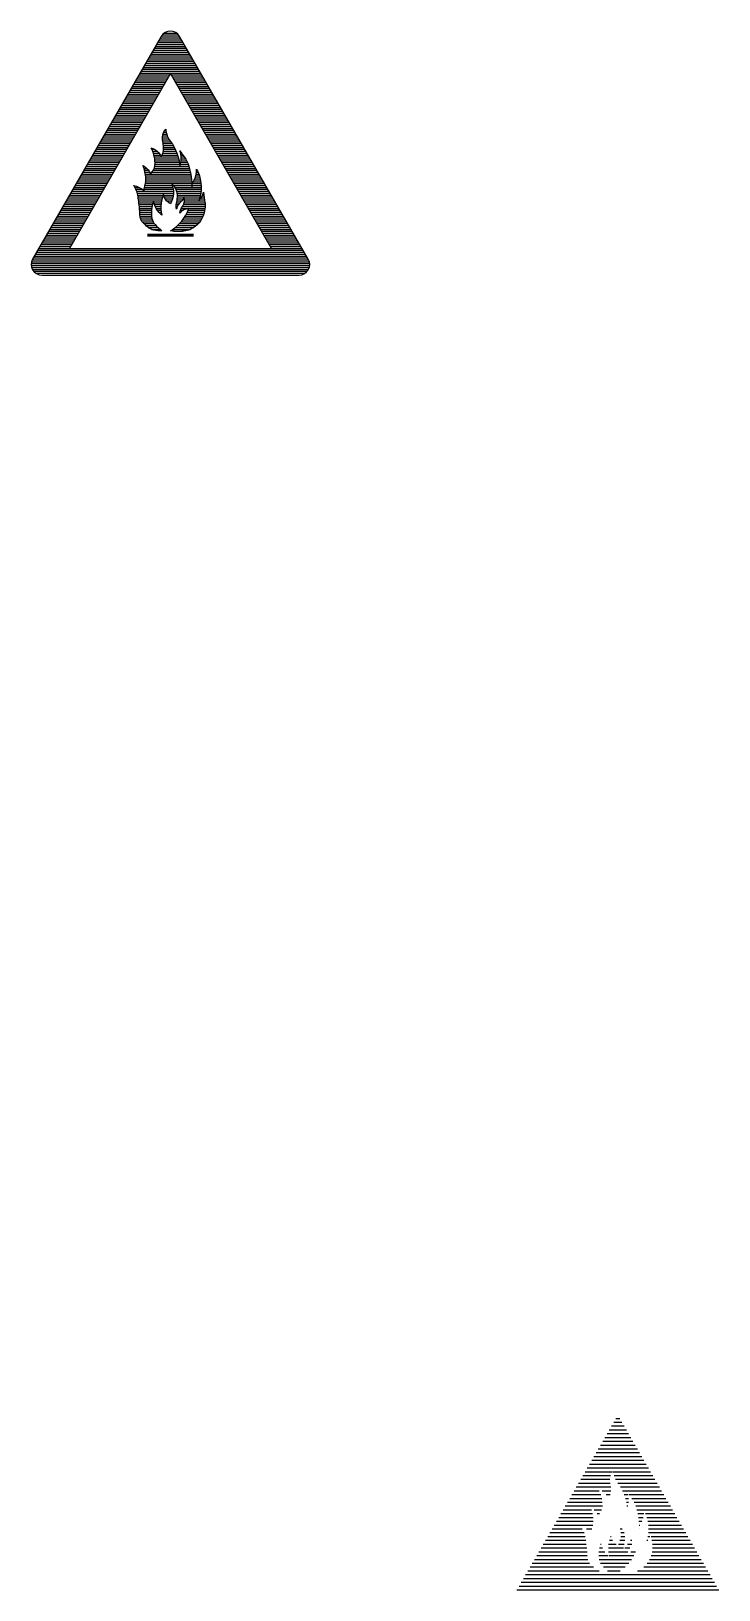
# Model space of a CAD drawing. Extents: x 23.2 to 57, y -58.7 to 18.
import ezdxf

# ---------------------------------------------------------------- set-up
doc = ezdxf.new("R2010")
doc.units = 0
doc.layers.get('0').update_dxf_attribs({"linetype": 'CONTINUOUS'})
doc.layers.add('VEILIG', color=7, linetype='CONTINUOUS')

# ---------------------------------------------------------------- blocks, each defined once
blk = doc.blocks.new('*X')
at = {"color": 0}
for p, q in [((7.482, 83.625), (8.518, 83.625)), ((7.536, 83.719), (8.464, 83.719)), ((7.599, 83.812), (8.401, 83.812)), ((7.702, 83.906), (8.298, 83.906)), ((7.049, 82.875), (8.951, 82.875)), ((7.103, 82.969), (8.897, 82.969)), ((7.158, 83.062), (8.842, 83.062)), ((7.212, 83.156), (8.788, 83.156)), ((7.266, 83.25), (8.734, 83.25)), ((7.32, 83.344), (8.68, 83.344)), ((7.374, 83.438), (8.626, 83.438)), ((7.428, 83.531), (8.572, 83.531)), ((6.616, 82.125), (9.384, 82.125)), ((6.67, 82.219), (9.33, 82.219)), ((6.724, 82.312), (9.276, 82.312)), ((6.779, 82.406), (9.221, 82.406)), ((6.833, 82.5), (9.167, 82.5)), ((6.887, 82.594), (9.113, 82.594)), ((6.941, 82.688), (9.059, 82.688)), ((6.995, 82.781), (9.005, 82.781)), ((6.183, 81.375), (7.689, 81.375)), ((6.237, 81.469), (7.743, 81.469)), ((6.291, 81.562), (7.798, 81.562)), ((6.346, 81.656), (7.852, 81.656)), ((6.4, 81.75), (7.906, 81.75)), ((6.454, 81.844), (7.96, 81.844)), ((6.508, 81.938), (9.492, 81.938)), ((6.562, 82.031), (9.438, 82.031)), ((8.04, 81.844), (9.546, 81.844)), ((8.094, 81.75), (9.6, 81.75)), ((8.148, 81.656), (9.654, 81.656)), ((8.202, 81.562), (9.709, 81.562)), ((8.257, 81.469), (9.763, 81.469)), ((8.311, 81.375), (9.817, 81.375)), ((5.696, 80.531), (7.202, 80.531)), ((5.75, 80.625), (7.256, 80.625)), ((5.804, 80.719), (7.31, 80.719)), ((5.858, 80.812), (7.365, 80.812)), ((5.913, 80.906), (7.419, 80.906)), ((5.967, 81), (7.473, 81)), ((6.021, 81.094), (7.527, 81.094)), ((6.075, 81.188), (7.581, 81.188)), ((6.129, 81.281), (7.635, 81.281)), ((8.365, 81.281), (9.871, 81.281)), ((8.419, 81.188), (9.925, 81.188)), ((8.473, 81.094), (9.979, 81.094)), ((8.527, 81), (10.033, 81)), ((8.581, 80.906), (10.087, 80.906)), ((8.635, 80.812), (10.142, 80.812)), ((8.69, 80.719), (10.196, 80.719)), ((8.744, 80.625), (10.25, 80.625)), ((8.798, 80.531), (10.304, 80.531)), ((5.263, 79.781), (6.769, 79.781)), ((5.317, 79.875), (6.823, 79.875)), ((5.371, 79.969), (6.877, 79.969)), ((5.425, 80.062), (6.932, 80.062)), ((5.48, 80.156), (6.986, 80.156)), ((5.534, 80.25), (7.04, 80.25)), ((5.588, 80.344), (7.094, 80.344)), ((5.642, 80.438), (7.148, 80.438)), ((8.852, 80.438), (10.358, 80.438)), ((8.906, 80.344), (10.412, 80.344)), ((8.96, 80.25), (10.466, 80.25)), ((9.014, 80.156), (10.52, 80.156)), ((9.068, 80.062), (10.575, 80.062)), ((9.123, 79.969), (10.629, 79.969)), ((9.177, 79.875), (10.683, 79.875)), ((9.231, 79.781), (10.737, 79.781)), ((4.83, 79.031), (6.336, 79.031)), ((4.884, 79.125), (6.39, 79.125)), ((4.938, 79.219), (6.444, 79.219)), ((4.992, 79.312), (6.499, 79.312)), ((5.047, 79.406), (6.553, 79.406)), ((5.101, 79.5), (6.607, 79.5)), ((5.155, 79.594), (6.661, 79.594)), ((5.209, 79.688), (6.715, 79.688)), ((7.679, 79.031), (7.791, 79.031)), ((7.735, 79.125), (7.777, 79.125)), ((9.285, 79.688), (10.791, 79.688)), ((9.339, 79.594), (10.845, 79.594)), ((9.393, 79.5), (10.899, 79.5)), ((9.447, 79.406), (10.953, 79.406)), ((9.501, 79.312), (11.008, 79.312)), ((9.556, 79.219), (11.062, 79.219)), ((9.61, 79.125), (11.116, 79.125)), ((9.664, 79.031), (11.17, 79.031)), ((4.397, 78.281), (5.903, 78.281)), ((4.451, 78.375), (5.957, 78.375)), ((4.505, 78.469), (6.011, 78.469)), ((4.559, 78.562), (6.066, 78.562)), ((4.614, 78.656), (6.12, 78.656)), ((4.668, 78.75), (6.174, 78.75)), ((4.722, 78.844), (6.228, 78.844)), ((4.776, 78.938), (6.282, 78.938)), ((7.606, 78.75), (7.887, 78.75)), ((7.608, 78.656), (7.939, 78.656)), ((7.616, 78.844), (7.845, 78.844)), ((7.623, 78.562), (8.005, 78.562)), ((7.64, 78.938), (7.814, 78.938)), ((7.641, 78.469), (8.073, 78.469)), ((7.653, 78.375), (8.134, 78.375)), ((7.659, 78.281), (8.188, 78.281)), ((9.718, 78.938), (11.224, 78.938)), ((9.772, 78.844), (11.278, 78.844)), ((9.826, 78.75), (11.332, 78.75)), ((9.88, 78.656), (11.386, 78.656)), ((9.934, 78.562), (11.441, 78.562)), ((9.989, 78.469), (11.495, 78.469)), ((10.043, 78.375), (11.549, 78.375)), ((10.097, 78.281), (11.603, 78.281)), ((3.964, 77.531), (5.47, 77.531)), ((4.018, 77.625), (5.524, 77.625)), ((4.072, 77.719), (5.578, 77.719)), ((4.126, 77.812), (5.633, 77.812)), ((4.181, 77.906), (5.687, 77.906)), ((4.235, 78), (5.741, 78)), ((4.289, 78.094), (5.795, 78.094)), ((4.343, 78.188), (5.849, 78.188)), ((7.09, 78.188), (7.223, 78.188)), ((7.127, 78.094), (7.347, 78.094)), ((7.158, 78), (7.434, 78)), ((7.185, 77.906), (7.499, 77.906)), ((7.206, 77.812), (8.378, 77.812)), ((7.223, 77.719), (8.402, 77.719)), ((7.235, 77.625), (8.421, 77.625)), ((7.243, 77.531), (8.436, 77.531)), ((7.593, 77.906), (8.35, 77.906)), ((7.626, 78), (8.317, 78)), ((7.647, 78.094), (8.279, 78.094)), ((7.658, 78.188), (8.236, 78.188)), ((8.463, 78.094), (8.47, 78.094)), ((8.495, 78), (8.541, 78)), ((8.51, 77.531), (8.844, 77.531)), ((8.517, 77.906), (8.611, 77.906)), ((8.526, 77.625), (8.799, 77.625)), ((8.529, 77.812), (8.681, 77.812)), ((8.532, 77.719), (8.745, 77.719)), ((10.151, 78.188), (11.657, 78.188)), ((10.205, 78.094), (11.711, 78.094)), ((10.259, 78), (11.765, 78)), ((10.313, 77.906), (11.819, 77.906)), ((10.367, 77.812), (11.874, 77.812)), ((10.422, 77.719), (11.928, 77.719)), ((10.476, 77.625), (11.982, 77.625)), ((10.53, 77.531), (12.036, 77.531)), ((3.477, 76.688), (4.983, 76.688)), ((3.531, 76.781), (5.037, 76.781)), ((3.585, 76.875), (5.091, 76.875)), ((3.639, 76.969), (5.145, 76.969)), ((3.693, 77.062), (5.2, 77.062)), ((3.748, 77.156), (5.254, 77.156)), ((3.802, 77.25), (5.308, 77.25)), ((3.856, 77.344), (5.362, 77.344)), ((3.91, 77.438), (5.416, 77.438)), ((6.662, 77.344), (6.723, 77.344)), ((6.698, 77.25), (6.833, 77.25)), ((6.727, 77.156), (6.914, 77.156)), ((6.751, 77.062), (6.976, 77.062)), ((6.769, 76.969), (9, 76.969)), ((6.782, 76.875), (9.016, 76.875)), ((6.789, 76.781), (9.029, 76.781)), ((6.79, 76.688), (9.04, 76.688)), ((7.097, 77.062), (8.982, 77.062)), ((7.161, 77.156), (8.961, 77.156)), ((7.204, 77.25), (8.938, 77.25)), ((7.231, 77.344), (8.912, 77.344)), ((7.243, 77.438), (8.448, 77.438)), ((8.484, 77.438), (8.882, 77.438)), ((9.18, 76.688), (9.475, 76.688)), ((9.22, 76.781), (9.453, 76.781)), ((9.25, 76.875), (9.427, 76.875)), ((9.271, 76.969), (9.396, 76.969)), ((9.283, 77.062), (9.359, 77.062)), ((9.287, 77.156), (9.314, 77.156)), ((10.584, 77.438), (12.09, 77.438)), ((10.638, 77.344), (12.144, 77.344)), ((10.692, 77.25), (12.198, 77.25)), ((10.746, 77.156), (12.252, 77.156)), ((10.8, 77.062), (12.307, 77.062)), ((10.855, 76.969), (12.361, 76.969)), ((10.909, 76.875), (12.415, 76.875)), ((10.963, 76.781), (12.469, 76.781)), ((11.017, 76.688), (12.523, 76.688)), ((3.044, 75.938), (4.55, 75.938)), ((3.098, 76.031), (4.604, 76.031)), ((3.152, 76.125), (4.658, 76.125)), ((3.206, 76.219), (4.712, 76.219)), ((3.26, 76.312), (4.767, 76.312)), ((3.315, 76.406), (4.821, 76.406)), ((3.369, 76.5), (4.875, 76.5)), ((3.423, 76.594), (4.929, 76.594)), ((6.191, 76.406), (6.216, 76.406)), ((6.254, 76.312), (6.464, 76.312)), ((6.305, 76.219), (6.623, 76.219)), ((6.346, 76.125), (8.152, 76.125)), ((6.378, 76.031), (8.154, 76.031)), ((6.399, 75.938), (7.638, 75.938)), ((6.715, 76.219), (8.138, 76.219)), ((6.723, 76.312), (8.109, 76.312)), ((6.74, 76.406), (8.083, 76.406)), ((6.765, 76.5), (9.054, 76.5)), ((6.782, 76.594), (9.048, 76.594)), ((7.67, 75.938), (8.144, 75.938)), ((8.133, 76.406), (9.057, 76.406)), ((8.218, 76.312), (9.058, 76.312)), ((8.274, 76.219), (9.51, 76.219)), ((8.31, 76.125), (9.504, 76.125)), ((8.332, 76.031), (9.492, 76.031)), ((8.342, 75.938), (9.476, 75.938)), ((9.059, 76.312), (9.512, 76.312)), ((9.064, 76.406), (9.51, 76.406)), ((9.086, 76.5), (9.503, 76.5)), ((9.129, 76.594), (9.491, 76.594)), ((9.577, 75.938), (9.645, 75.938)), ((9.613, 76.031), (9.632, 76.031)), ((11.071, 76.594), (12.577, 76.594)), ((11.125, 76.5), (12.631, 76.5)), ((11.179, 76.406), (12.685, 76.406)), ((11.233, 76.312), (12.74, 76.312)), ((11.288, 76.219), (12.794, 76.219)), ((11.342, 76.125), (12.848, 76.125)), ((11.396, 76.031), (12.902, 76.031)), ((11.45, 75.938), (12.956, 75.938)), ((2.611, 75.188), (4.117, 75.188)), ((2.665, 75.281), (4.171, 75.281)), ((2.719, 75.375), (4.225, 75.375)), ((2.773, 75.469), (4.279, 75.469)), ((2.827, 75.562), (4.334, 75.562)), ((2.882, 75.656), (4.388, 75.656)), ((2.936, 75.75), (4.442, 75.75)), ((2.99, 75.844), (4.496, 75.844)), ((6.412, 75.844), (7.609, 75.844)), ((6.422, 75.75), (7.585, 75.75)), ((6.434, 75.656), (7.565, 75.656)), ((6.447, 75.562), (7.147, 75.562)), ((6.461, 75.469), (7.118, 75.469)), ((6.472, 75.375), (7.095, 75.375)), ((6.48, 75.281), (7.079, 75.281)), ((6.486, 75.188), (7.069, 75.188)), ((7.183, 75.562), (7.549, 75.562)), ((7.213, 75.469), (7.538, 75.469)), ((7.252, 75.375), (7.533, 75.375)), ((7.3, 75.281), (7.533, 75.281)), ((7.359, 75.188), (7.539, 75.188)), ((7.699, 75.844), (8.126, 75.844)), ((7.745, 75.75), (8.102, 75.75)), ((7.812, 75.656), (8.069, 75.656)), ((7.913, 75.562), (8.029, 75.562)), ((8.283, 75.375), (8.346, 75.375)), ((8.288, 75.469), (8.397, 75.469)), ((8.294, 75.281), (8.312, 75.281)), ((8.307, 75.562), (8.47, 75.562)), ((8.326, 75.656), (8.569, 75.656)), ((8.338, 75.75), (8.625, 75.75)), ((8.343, 75.844), (8.643, 75.844)), ((8.489, 75.188), (8.635, 75.188)), ((8.531, 75.281), (9.698, 75.281)), ((8.591, 75.375), (9.705, 75.375)), ((8.644, 75.844), (9.455, 75.844)), ((8.653, 75.469), (9.705, 75.469)), ((8.681, 75.75), (9.429, 75.75)), ((8.685, 75.562), (9.699, 75.562)), ((8.694, 75.656), (9.685, 75.656)), ((8.874, 75.188), (9.685, 75.188)), ((9.472, 75.75), (9.672, 75.75)), ((9.53, 75.844), (9.659, 75.844)), ((11.504, 75.844), (13.01, 75.844)), ((11.558, 75.75), (13.064, 75.75)), ((11.612, 75.656), (13.118, 75.656)), ((11.666, 75.562), (13.173, 75.562)), ((11.721, 75.469), (13.227, 75.469)), ((11.775, 75.375), (13.281, 75.375)), ((11.829, 75.281), (13.335, 75.281)), ((11.883, 75.188), (13.389, 75.188)), ((2.178, 74.438), (3.684, 74.438)), ((2.232, 74.531), (3.738, 74.531)), ((2.286, 74.625), (3.792, 74.625)), ((2.34, 74.719), (3.846, 74.719)), ((2.394, 74.812), (3.9, 74.812)), ((2.448, 74.906), (3.955, 74.906)), ((2.503, 75), (4.009, 75)), ((2.557, 75.094), (4.063, 75.094)), ((6.489, 75.094), (7.065, 75.094)), ((6.495, 75), (7.067, 75)), ((6.506, 74.906), (7.074, 74.906)), ((6.521, 74.812), (7.088, 74.812)), ((6.548, 74.719), (7.11, 74.719)), ((6.612, 74.625), (7.149, 74.625)), ((6.701, 74.531), (7.207, 74.531)), ((6.798, 74.438), (7.289, 74.438)), ((7.43, 75.094), (7.551, 75.094)), ((7.517, 75), (7.569, 75)), ((8.354, 74.438), (9.272, 74.438)), ((8.451, 74.531), (9.37, 74.531)), ((8.462, 75.094), (8.498, 75.094)), ((8.537, 74.625), (9.448, 74.625)), ((8.612, 74.719), (9.511, 74.719)), ((8.678, 74.812), (9.562, 74.812)), ((8.737, 74.906), (9.604, 74.906)), ((8.789, 75), (9.638, 75)), ((8.834, 75.094), (9.665, 75.094)), ((11.937, 75.094), (13.443, 75.094)), ((11.991, 75), (13.497, 75)), ((12.045, 74.906), (13.552, 74.906)), ((12.1, 74.812), (13.606, 74.812)), ((12.154, 74.719), (13.66, 74.719)), ((12.208, 74.625), (13.714, 74.625)), ((12.262, 74.531), (13.768, 74.531)), ((12.316, 74.438), (13.822, 74.438)), ((1.745, 73.688), (3.251, 73.688)), ((1.799, 73.781), (3.305, 73.781)), ((1.853, 73.875), (3.359, 73.875)), ((1.907, 73.969), (3.413, 73.969)), ((1.961, 74.062), (3.467, 74.062)), ((2.015, 74.156), (3.522, 74.156)), ((2.07, 74.25), (3.576, 74.25)), ((2.124, 74.344), (3.63, 74.344)), ((6.911, 74.344), (7.385, 74.344)), ((7.076, 74.25), (7.495, 74.25)), ((8.11, 74.25), (8.969, 74.25)), ((8.166, 74.156), (8.59, 74.156)), ((8.242, 74.344), (9.146, 74.344)), ((12.37, 74.344), (13.876, 74.344)), ((12.424, 74.25), (13.93, 74.25)), ((12.478, 74.156), (13.985, 74.156)), ((12.533, 74.062), (14.039, 74.062)), ((12.587, 73.969), (14.093, 73.969)), ((12.641, 73.875), (14.147, 73.875)), ((12.695, 73.781), (14.201, 73.781)), ((12.749, 73.688), (14.255, 73.688)), ((1.312, 72.938), (14.688, 72.938)), ((1.366, 73.031), (14.634, 73.031)), ((1.42, 73.125), (14.58, 73.125)), ((1.474, 73.219), (14.526, 73.219)), ((1.528, 73.312), (3.034, 73.312)), ((1.582, 73.406), (3.089, 73.406)), ((1.637, 73.5), (3.143, 73.5)), ((1.691, 73.594), (3.197, 73.594)), ((12.803, 73.594), (14.309, 73.594)), ((12.857, 73.5), (14.363, 73.5)), ((12.911, 73.406), (14.418, 73.406)), ((12.966, 73.312), (14.472, 73.312)), ((1.154, 72.562), (14.846, 72.562)), ((1.155, 72.469), (14.845, 72.469)), ((1.17, 72.656), (14.83, 72.656)), ((1.174, 72.375), (14.826, 72.375)), ((1.205, 72.75), (14.795, 72.75)), ((1.211, 72.281), (14.789, 72.281)), ((1.258, 72.844), (14.742, 72.844)), ((1.274, 72.188), (14.726, 72.188)), ((1.376, 72.094), (14.624, 72.094)), ((1.674, 72), (14.326, 72)), ((29.689, 15.375), (30.311, 15.375)), ((29.798, 15.562), (30.202, 15.562)), ((29.906, 15.75), (30.094, 15.75)), ((29.256, 14.625), (30.744, 14.625)), ((29.365, 14.812), (30.635, 14.812)), ((29.473, 15), (30.527, 15)), ((29.581, 15.188), (30.419, 15.188)), ((28.823, 13.875), (31.177, 13.875)), ((28.932, 14.062), (31.068, 14.062)), ((29.04, 14.25), (30.96, 14.25)), ((29.148, 14.438), (30.852, 14.438)), ((28.39, 13.125), (29.735, 13.125)), ((28.499, 13.312), (31.501, 13.312)), ((28.607, 13.5), (31.393, 13.5)), ((28.715, 13.688), (31.285, 13.688)), ((29.777, 13.125), (31.61, 13.125)), ((27.957, 12.375), (29.653, 12.375)), ((28.066, 12.562), (29.623, 12.562)), ((28.174, 12.75), (29.606, 12.75)), ((28.282, 12.938), (29.64, 12.938)), ((29.814, 12.938), (31.718, 12.938)), ((29.887, 12.75), (31.826, 12.75)), ((30.005, 12.562), (31.934, 12.562)), ((30.134, 12.375), (32.043, 12.375)), ((27.524, 11.625), (29.235, 11.625)), ((27.633, 11.812), (29.206, 11.812)), ((27.741, 12), (29.158, 12)), ((27.849, 12.188), (29.09, 12.188)), ((29.223, 12.188), (29.658, 12.188)), ((29.434, 12), (29.626, 12)), ((30.236, 12.188), (32.151, 12.188)), ((30.317, 12), (30.495, 12)), ((30.378, 11.812), (30.529, 11.812)), ((30.421, 11.625), (30.526, 11.625)), ((30.541, 12), (32.259, 12)), ((30.681, 11.812), (32.367, 11.812)), ((30.799, 11.625), (32.476, 11.625)), ((27.091, 10.875), (28.782, 10.875)), ((27.2, 11.062), (28.751, 11.062)), ((27.308, 11.25), (28.698, 11.25)), ((27.416, 11.438), (29.243, 11.438)), ((28.833, 11.25), (29.204, 11.25)), ((28.976, 11.062), (29.097, 11.062)), ((30.448, 11.438), (30.484, 11.438)), ((30.882, 11.438), (32.584, 11.438)), ((30.938, 11.25), (32.692, 11.25)), ((30.982, 11.062), (31.283, 11.062)), ((31.016, 10.875), (31.25, 10.875)), ((31.359, 11.062), (32.8, 11.062)), ((31.427, 10.875), (32.909, 10.875)), ((26.658, 10.125), (28.346, 10.125)), ((26.767, 10.312), (28.254, 10.312)), ((26.875, 10.5), (28.765, 10.5)), ((26.983, 10.688), (28.79, 10.688)), ((28.464, 10.312), (28.723, 10.312)), ((30.109, 10.312), (30.218, 10.312)), ((30.152, 10.125), (30.31, 10.125)), ((31.04, 10.688), (31.18, 10.688)), ((31.054, 10.5), (31.086, 10.5)), ((31.058, 10.312), (31.059, 10.312)), ((31.475, 10.688), (33.017, 10.688)), ((31.503, 10.5), (33.125, 10.5)), ((31.504, 10.125), (33.342, 10.125)), ((31.512, 10.312), (33.233, 10.312)), ((26.225, 9.375), (28.472, 9.375)), ((26.334, 9.562), (28.447, 9.562)), ((26.442, 9.75), (28.422, 9.75)), ((26.55, 9.937), (28.399, 9.937)), ((29.095, 9.375), (29.252, 9.375)), ((29.147, 9.562), (29.183, 9.562)), ((29.533, 9.375), (30.283, 9.375)), ((29.549, 9.562), (29.913, 9.562)), ((29.585, 9.75), (29.745, 9.75)), ((29.638, 9.937), (29.67, 9.937)), ((30.029, 9.562), (30.307, 9.562)), ((30.102, 9.75), (30.338, 9.75)), ((30.144, 9.937), (30.342, 9.937)), ((30.346, 9.375), (30.591, 9.375)), ((30.47, 9.562), (30.685, 9.562)), ((30.625, 9.75), (30.681, 9.75)), ((31.429, 9.75), (31.472, 9.75)), ((31.476, 9.937), (31.577, 9.937)), ((31.645, 9.937), (33.45, 9.937)), ((31.672, 9.75), (33.558, 9.75)), ((31.699, 9.562), (33.666, 9.562)), ((31.705, 9.375), (33.775, 9.375)), ((25.684, 8.438), (28.798, 8.438)), ((25.792, 8.625), (28.612, 8.625)), ((25.9, 8.812), (28.521, 8.812)), ((26.009, 9), (28.495, 9)), ((26.117, 9.188), (28.486, 9.188)), ((29.067, 9), (29.517, 9)), ((29.069, 9.188), (29.359, 9.188)), ((29.088, 8.812), (30.678, 8.812)), ((29.149, 8.625), (30.537, 8.625)), ((29.289, 8.438), (30.354, 8.438)), ((29.539, 9.188), (30.489, 9.188)), ((29.569, 9), (30.789, 9)), ((30.635, 9.188), (30.874, 9.188)), ((31.272, 8.438), (34.316, 8.438)), ((31.448, 8.625), (34.208, 8.625)), ((31.562, 8.812), (34.1, 8.812)), ((31.638, 9), (33.991, 9)), ((31.685, 9.188), (33.883, 9.188)), ((25.251, 7.688), (34.749, 7.688)), ((25.359, 7.875), (34.641, 7.875)), ((25.467, 8.062), (34.533, 8.062)), ((25.576, 8.25), (29.076, 8.25)), ((29.495, 8.25), (30.11, 8.25)), ((30.969, 8.25), (34.424, 8.25)), ((25.034, 7.312), (34.966, 7.312)), ((25.143, 7.5), (34.857, 7.5))]:
    blk.add_line(p, q, dxfattribs=at)

msp = doc.modelspace()

# ---------------------------------------------------------------- linework, layer by layer
at = {"layer": 'VEILIG', "color": 0}
for points in [[(36.778, 6.783), (30.452, 17.739, 0.57735), (29.548, 17.739), (23.222, 6.783, 0.57735), (23.674, 6), (36.326, 6, 0.57735)], [(30, 8.183, 0.185678), (30.907, 9.28, 0.158108), (30.454, 9.053, -0.127138), (30.605, 9.393, 0.302776), (30.643, 9.847, -0.232708), (30.529, 9.62, 0.162278), (30.302, 9.242, -0.12787), (30.302, 9.544, 0.082034), (30.34, 9.96, 0.062258), (30.302, 10.149, 0.162278), (30.076, 10.452, 0.052465), (30.113, 10.301, -0.113209), (30.151, 9.998, -0.09902), (30, 9.507, -0.091449), (29.811, 9.658, -0.148804), (29.66, 9.998, 0.055056), (29.546, 9.544, 0.09902), (29.584, 8.94, -0.162278), (29.168, 9.62, 0.143196), (29.093, 8.788, 0.135749), (29.244, 8.486, 0.055385), (29.584, 8.183, -0.224827), (28.828, 8.41, -0.025826), (28.601, 8.637, -0.135882), (28.526, 8.788, -0.041464), (28.488, 9.129, 0.031452), (28.45, 9.544, -0.014595), (28.412, 9.847, 0.075047), (28.336, 10.149, 0.062258), (28.185, 10.414, -0.115121), (28.715, 10.149, -0.07919), (28.752, 10.452, 0.07919), (28.79, 10.754, 0.09902), (28.639, 11.397, -0.09902), (28.904, 11.17, -0.062258), (29.017, 10.981, 0.047192), (29.093, 11.057, 0.186795), (29.244, 11.51, 0.09902), (29.055, 12.267, -0.21296), (29.546, 11.813, 0.138383), (29.66, 12.267, 0.047192), (29.622, 12.569, -0.236068), (29.773, 13.174, 0.150368), (30, 12.569, -0.150368), (30.454, 11.359, 0.207987), (30.454, 12.115, -0.001706), (30.681, 11.813, -0.08845), (30.907, 11.359, -0.072783), (31.059, 10.301, -0.150368), (31.134, 10.603, 0.150368), (31.285, 11.208, -0.032291), (31.361, 11.057, -0.18821), (31.399, 9.658, 0.112021), (31.626, 10.074, -0.000763), (31.701, 9.544, -0.140281), (31.55, 8.788, -0.2255), (30.756, 8.183, -0.104122)]]:
    msp.add_lwpolyline(points, format="xyb", close=True, dxfattribs=at)
msp.add_lwpolyline([(34.97, 7.304), (30, 15.913), (25.03, 7.304)], close=True, dxfattribs=at)
at = {"layer": 'VEILIG', "color": 0, "const_width": 0.151}
msp.add_lwpolyline([(28.866, 7.957), (31.134, 7.957)], dxfattribs=at)

# ---------------------------------------------------------------- block references
at = {"layer": 'VEILIG', "color": 0}
msp.add_blockref('*X', (22, -66), dxfattribs=at)

doc.saveas('drawing.dxf')
